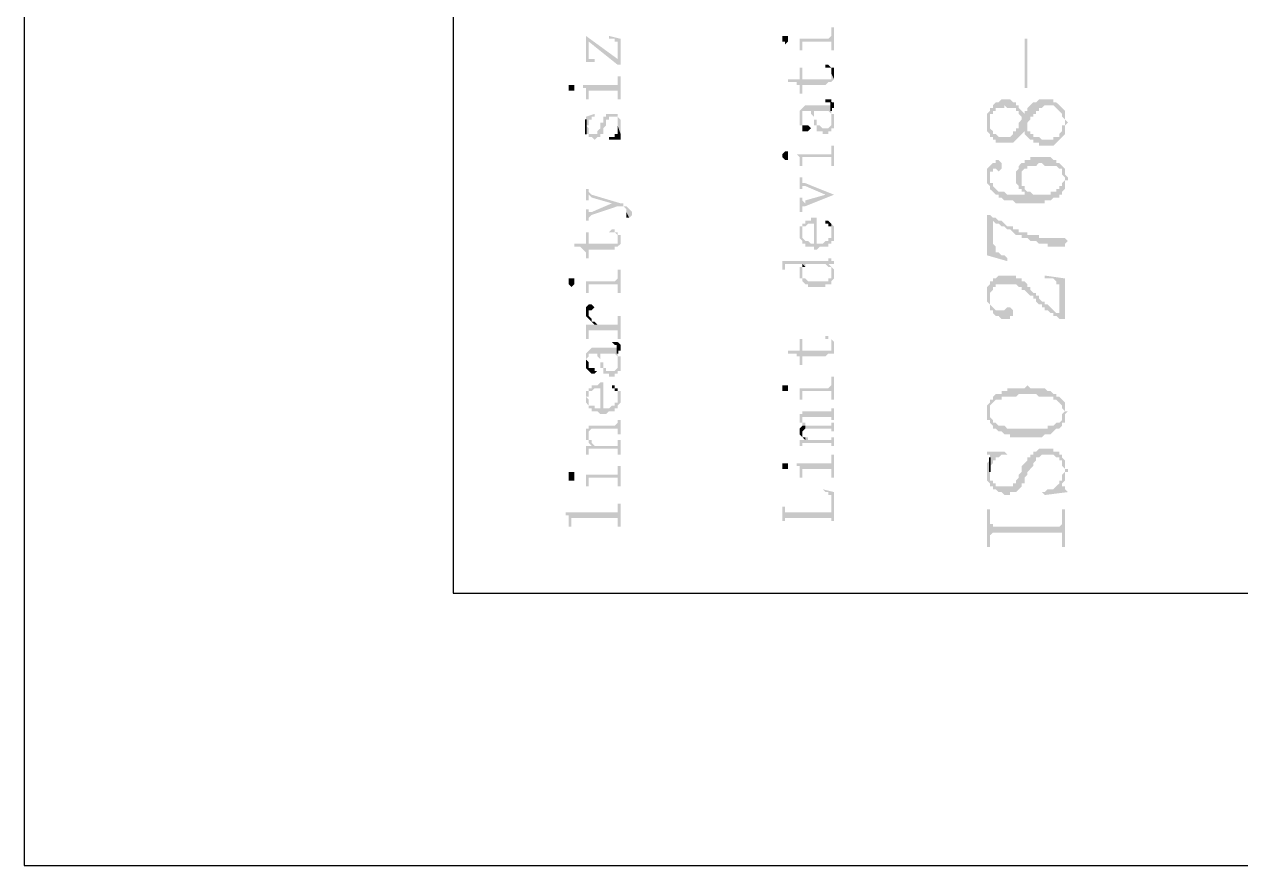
# Model space of a CAD drawing. Header units: inches. Extents: x 3613 to 8393, y -2205 to -794.
# Drawn here: x 7005.62 to 7024.65, y -1550.83 to -1537.68 of the extents above; entities that cross this region are included whole.
import ezdxf

# ---------------------------------------------------------------- set-up
doc = ezdxf.new("R2010")
doc.units = ezdxf.units.IN
doc.header["$MEASUREMENT"] = 0

msp = doc.modelspace()

# ---------------------------------------------------------------- hatches: boundary and pattern name
at = {"transparency": 33554559}
for points in [[(7017.701, -1537.903), (7017.746, -1537.903), (7017.746, -1537.948), (7017.746, -1537.993), (7017.746, -1538.038), (7017.746, -1538.083), (7017.791, -1538.083), (7017.791, -1537.993), (7017.791, -1537.948), (7018.242, -1537.948), (7018.242, -1538.083), (7018.287, -1538.083), (7018.287, -1537.722), (7018.242, -1537.722), (7018.242, -1537.858), (7018.242, -1537.858), (7018.197, -1537.903)], [(7014.406, -1537.858), (7014.451, -1537.948), (7014.902, -1538.309), (7014.902, -1538.219)], [(7014.406, -1537.858), (7014.406, -1538.264), (7014.586, -1538.264), (7014.541, -1538.264), (7014.541, -1538.219), (7014.451, -1538.219), (7014.451, -1538.174), (7014.451, -1537.948)], [(7014.767, -1537.858), (7014.767, -1537.903), (7014.857, -1537.903), (7014.857, -1537.948), (7014.902, -1537.948), (7014.902, -1537.993), (7014.902, -1538.309), (7014.948, -1538.309), (7014.948, -1537.903)], [(7017.475, -1537.903), (7017.475, -1537.948), (7017.52, -1537.948), (7017.52, -1537.993), (7017.52, -1537.993), (7017.565, -1537.948), (7017.565, -1537.903), (7017.565, -1537.858), (7017.475, -1537.858)], [(7021.311, -1538.67), (7021.311, -1537.903), (7021.266, -1537.903), (7021.266, -1538.67)], [(7014.361, -1538.625), (7014.361, -1538.67), (7014.406, -1538.67), (7014.406, -1538.715), (7014.406, -1538.76), (7014.406, -1538.851), (7014.451, -1538.851), (7014.451, -1538.715), (7014.902, -1538.715), (7014.902, -1538.851), (7014.948, -1538.851), (7014.948, -1538.489), (7014.902, -1538.489), (7014.902, -1538.625), (7014.857, -1538.625)], [(7017.565, -1538.535), (7017.565, -1538.58), (7017.701, -1538.58), (7017.701, -1538.625), (7017.746, -1538.625), (7017.746, -1538.67), (7017.746, -1538.76), (7017.791, -1538.76), (7017.791, -1538.625), (7018.152, -1538.625), (7018.197, -1538.58), (7018.242, -1538.58), (7018.287, -1538.535), (7018.242, -1538.444), (7018.242, -1538.489), (7018.242, -1538.535), (7017.791, -1538.535), (7017.791, -1538.354), (7017.746, -1538.354), (7017.746, -1538.535)], [(7018.152, -1538.354), (7018.242, -1538.354), (7018.242, -1538.399), (7018.242, -1538.444), (7018.242, -1538.444), (7018.287, -1538.535), (7018.287, -1538.444), (7018.287, -1538.399), (7018.287, -1538.354), (7018.242, -1538.354), (7018.197, -1538.309), (7018.152, -1538.309)], [(7014.135, -1538.67), (7014.135, -1538.715), (7014.225, -1538.715), (7014.225, -1538.67), (7014.225, -1538.625), (7014.135, -1538.625)], [(7018.152, -1538.851), (7018.152, -1538.896), (7018.242, -1538.896), (7018.242, -1538.986), (7018.287, -1538.986), (7018.287, -1538.941), (7018.287, -1538.896), (7018.242, -1538.896), (7018.242, -1538.851), (7018.197, -1538.851)], [(7020.679, -1539.212), (7020.679, -1539.347), (7020.724, -1539.392), (7020.724, -1539.437), (7020.77, -1539.437), (7020.77, -1539.482), (7020.815, -1539.482), (7020.815, -1539.527), (7021.086, -1539.527), (7021.131, -1539.482), (7021.131, -1539.482), (7021.176, -1539.437), (7021.176, -1539.437), (7021.221, -1539.392), (7021.221, -1539.392), (7021.266, -1539.347), (7021.266, -1539.392), (7021.311, -1539.302), (7021.311, -1539.257), (7021.311, -1539.212), (7021.356, -1539.166), (7021.356, -1539.121), (7021.401, -1539.121), (7021.401, -1539.076), (7021.447, -1539.076), (7021.447, -1539.031), (7021.492, -1539.031), (7021.492, -1538.986), (7021.537, -1538.986), (7021.582, -1538.941), (7021.717, -1538.941), (7021.762, -1538.986), (7021.762, -1538.986), (7021.808, -1539.031), (7021.808, -1539.031), (7021.853, -1539.076), (7021.853, -1539.121), (7021.898, -1539.166), (7021.898, -1539.392), (7021.898, -1539.302), (7021.898, -1539.257), (7021.943, -1539.212), (7021.898, -1539.166), (7021.898, -1539.076), (7021.898, -1539.031), (7021.853, -1538.986), (7021.853, -1538.986), (7021.808, -1538.941), (7021.808, -1538.941), (7021.762, -1538.896), (7021.717, -1538.896), (7021.717, -1538.851), (7021.492, -1538.851), (7021.447, -1538.896), (7021.401, -1538.896), (7021.356, -1538.941), (7021.356, -1538.941), (7021.311, -1538.986), (7021.311, -1539.031), (7021.266, -1539.031), (7021.266, -1539.076), (7021.266, -1539.076), (7021.221, -1539.031), (7021.221, -1539.166), (7021.221, -1539.166), (7021.176, -1539.212), (7021.176, -1539.302), (7021.131, -1539.302), (7021.131, -1539.347), (7021.086, -1539.347), (7021.086, -1539.392), (7021.04, -1539.437), (7020.86, -1539.437), (7020.815, -1539.392), (7020.77, -1539.392), (7020.77, -1539.347), (7020.77, -1539.347), (7020.724, -1539.302), (7020.724, -1539.257), (7020.724, -1539.031), (7020.724, -1539.031), (7020.679, -1539.076), (7020.679, -1539.166)], [(7020.724, -1539.031), (7020.724, -1539.212), (7020.724, -1539.076), (7020.77, -1539.076), (7020.77, -1539.031), (7020.815, -1539.031), (7020.815, -1538.986), (7020.95, -1538.986), (7020.95, -1538.941), (7020.995, -1538.986), (7021.131, -1538.986), (7021.131, -1539.031), (7021.176, -1539.031), (7021.176, -1539.076), (7021.221, -1539.121), (7021.221, -1539.031), (7021.221, -1539.031), (7021.176, -1538.986), (7021.176, -1538.941), (7021.131, -1538.941), (7021.131, -1538.896), (7021.086, -1538.896), (7021.04, -1538.851), (7020.905, -1538.851), (7020.86, -1538.896), (7020.815, -1538.896), (7020.77, -1538.941), (7020.77, -1538.986), (7020.724, -1538.986)], [(7017.746, -1539.121), (7017.746, -1539.166), (7017.746, -1539.212), (7017.746, -1539.257), (7017.791, -1539.257), (7017.791, -1539.121), (7017.791, -1539.076), (7017.791, -1539.031), (7017.926, -1539.031), (7017.926, -1539.076), (7017.926, -1539.076), (7017.971, -1539.121), (7017.971, -1539.166), (7017.971, -1539.031), (7018.197, -1539.031), (7018.242, -1539.076), (7018.242, -1539.121), (7018.242, -1539.166), (7018.242, -1539.212), (7018.287, -1539.076), (7018.242, -1539.076), (7018.242, -1539.031), (7018.242, -1538.941), (7017.836, -1538.941), (7017.791, -1538.986), (7017.791, -1538.986), (7017.746, -1539.031), (7017.746, -1539.076)], [(7017.971, -1539.166), (7017.971, -1539.212), (7017.971, -1539.257), (7018.017, -1539.257), (7018.017, -1539.302), (7018.017, -1539.347), (7018.107, -1539.347), (7018.107, -1539.392), (7018.197, -1539.392), (7018.197, -1539.347), (7018.242, -1539.347), (7018.242, -1539.302), (7018.287, -1539.302), (7018.287, -1539.257), (7018.287, -1539.212), (7018.287, -1539.166), (7018.287, -1539.121), (7018.287, -1539.076), (7018.242, -1539.212), (7018.242, -1539.257), (7018.242, -1539.257), (7018.197, -1539.302), (7018.107, -1539.302), (7018.062, -1539.257), (7018.017, -1539.257), (7018.017, -1539.212), (7018.017, -1539.166), (7017.971, -1539.166), (7017.971, -1539.121), (7017.971, -1539.031), (7017.971, -1539.031)], [(7014.406, -1539.392), (7014.451, -1539.392), (7014.451, -1539.437), (7014.496, -1539.437), (7014.541, -1539.482), (7014.541, -1539.482), (7014.586, -1539.437), (7014.632, -1539.437), (7014.632, -1539.392), (7014.677, -1539.392), (7014.677, -1539.347), (7014.677, -1539.302), (7014.677, -1539.302), (7014.722, -1539.257), (7014.722, -1539.212), (7014.722, -1539.166), (7014.767, -1539.166), (7014.767, -1539.121), (7014.902, -1539.121), (7014.902, -1539.166), (7014.902, -1539.212), (7014.902, -1539.257), (7014.948, -1539.392), (7014.948, -1539.347), (7014.948, -1539.302), (7014.948, -1539.257), (7014.948, -1539.212), (7014.948, -1539.166), (7014.948, -1539.166), (7014.902, -1539.121), (7014.902, -1539.076), (7014.722, -1539.076), (7014.722, -1539.121), (7014.677, -1539.121), (7014.677, -1539.166), (7014.677, -1539.212), (7014.632, -1539.212), (7014.632, -1539.257), (7014.632, -1539.302), (7014.632, -1539.302), (7014.586, -1539.347), (7014.586, -1539.392), (7014.451, -1539.392), (7014.451, -1539.347), (7014.451, -1539.302), (7014.406, -1539.257)], [(7014.406, -1539.121), (7014.406, -1539.392), (7014.406, -1539.257), (7014.451, -1539.257), (7014.451, -1539.212), (7014.451, -1539.166), (7014.496, -1539.166), (7014.496, -1539.121), (7014.541, -1539.121), (7014.541, -1539.076)], [(7017.791, -1539.257), (7017.791, -1539.302), (7017.791, -1539.347), (7017.881, -1539.347), (7017.926, -1539.302), (7017.926, -1539.302), (7017.881, -1539.257), (7017.791, -1539.257), (7017.791, -1539.212), (7017.791, -1539.121)], [(7021.266, -1539.392), (7021.311, -1539.437), (7021.311, -1539.437), (7021.356, -1539.482), (7021.401, -1539.482), (7021.401, -1539.527), (7021.492, -1539.527), (7021.492, -1539.573), (7021.717, -1539.573), (7021.762, -1539.527), (7021.762, -1539.527), (7021.808, -1539.482), (7021.808, -1539.482), (7021.853, -1539.437), (7021.853, -1539.437), (7021.898, -1539.392), (7021.898, -1539.212), (7021.898, -1539.257), (7021.853, -1539.257), (7021.853, -1539.347), (7021.808, -1539.392), (7021.808, -1539.437), (7021.717, -1539.437), (7021.717, -1539.482), (7021.537, -1539.482), (7021.492, -1539.437), (7021.401, -1539.437), (7021.401, -1539.392), (7021.356, -1539.392), (7021.356, -1539.347), (7021.311, -1539.347), (7021.311, -1539.302)], [(7014.767, -1539.437), (7014.767, -1539.482), (7014.948, -1539.482), (7014.948, -1539.437), (7014.948, -1539.392), (7014.902, -1539.257), (7014.902, -1539.302), (7014.902, -1539.347), (7014.902, -1539.392), (7014.857, -1539.392), (7014.857, -1539.437), (7014.812, -1539.437)], [(7017.701, -1539.708), (7017.701, -1539.708), (7017.746, -1539.753), (7017.746, -1539.798), (7017.746, -1539.843), (7017.746, -1539.889), (7017.791, -1539.889), (7017.791, -1539.798), (7017.791, -1539.753), (7018.242, -1539.753), (7018.242, -1539.798), (7018.242, -1539.889), (7018.287, -1539.889), (7018.287, -1539.573), (7018.242, -1539.573), (7018.242, -1539.663), (7018.242, -1539.708), (7018.197, -1539.708)], [(7017.475, -1539.753), (7017.475, -1539.753), (7017.52, -1539.798), (7017.565, -1539.798), (7017.565, -1539.753), (7017.565, -1539.708), (7017.565, -1539.663), (7017.52, -1539.663), (7017.475, -1539.708), (7017.475, -1539.708)], [(7020.724, -1539.889), (7020.724, -1540.069), (7020.724, -1539.979), (7020.77, -1539.979), (7020.77, -1539.934), (7020.815, -1539.934), (7020.86, -1539.979), (7020.86, -1539.979), (7020.905, -1539.934), (7020.905, -1539.843), (7020.905, -1539.843), (7020.86, -1539.798), (7020.815, -1539.798), (7020.815, -1539.843), (7020.77, -1539.843)], [(7021.131, -1540.069), (7021.131, -1540.114), (7021.131, -1540.159), (7021.176, -1540.204), (7021.176, -1540.25), (7021.221, -1540.25), (7021.221, -1540.024), (7021.221, -1539.979), (7021.266, -1539.934), (7021.311, -1539.934), (7021.311, -1539.889), (7021.447, -1539.889), (7021.492, -1539.843), (7021.537, -1539.843), (7021.582, -1539.889), (7021.762, -1539.889), (7021.808, -1539.934), (7021.853, -1539.934), (7021.853, -1540.024), (7021.898, -1540.069), (7021.898, -1540.25), (7021.898, -1540.114), (7021.943, -1540.114), (7021.943, -1540.069), (7021.898, -1540.024), (7021.898, -1539.934), (7021.853, -1539.889), (7021.853, -1539.889), (7021.808, -1539.843), (7021.762, -1539.843), (7021.762, -1539.798), (7021.717, -1539.798), (7021.672, -1539.753), (7021.356, -1539.753), (7021.356, -1539.798), (7021.266, -1539.798), (7021.266, -1539.843), (7021.221, -1539.843), (7021.176, -1539.889), (7021.176, -1539.934), (7021.131, -1539.979), (7021.131, -1540.024)], [(7020.679, -1540.024), (7020.679, -1540.114), (7020.679, -1540.159), (7020.724, -1540.204), (7020.724, -1540.25), (7020.77, -1540.295), (7020.77, -1540.295), (7020.815, -1540.34), (7020.86, -1540.34), (7020.86, -1540.385), (7020.905, -1540.385), (7020.95, -1540.43), (7021.086, -1540.43), (7021.131, -1540.475), (7021.582, -1540.475), (7021.582, -1540.43), (7021.672, -1540.43), (7021.717, -1540.385), (7021.808, -1540.385), (7021.808, -1540.34), (7021.853, -1540.34), (7021.853, -1540.295), (7021.898, -1540.25), (7021.898, -1540.069), (7021.898, -1540.114), (7021.853, -1540.159), (7021.853, -1540.204), (7021.808, -1540.204), (7021.808, -1540.25), (7021.762, -1540.25), (7021.762, -1540.295), (7021.672, -1540.295), (7021.672, -1540.34), (7021.401, -1540.34), (7021.356, -1540.295), (7021.311, -1540.34), (7020.995, -1540.34), (7020.95, -1540.295), (7020.86, -1540.295), (7020.815, -1540.25), (7020.815, -1540.25), (7020.77, -1540.204), (7020.77, -1540.159), (7020.724, -1540.159), (7020.724, -1540.069), (7020.724, -1539.889), (7020.679, -1539.934), (7020.679, -1539.979), (7020.679, -1539.979)], [(7017.746, -1540.069), (7017.746, -1540.25), (7017.791, -1540.25), (7017.791, -1540.204), (7017.836, -1540.204), (7018.152, -1540.34), (7018.287, -1540.34), (7017.836, -1540.159), (7017.791, -1540.159), (7017.791, -1540.114), (7017.791, -1540.069)], [(7021.221, -1540.25), (7021.221, -1540.295), (7021.266, -1540.295), (7021.266, -1540.34), (7021.311, -1540.34), (7021.356, -1540.295), (7021.311, -1540.295), (7021.266, -1540.25), (7021.266, -1540.204), (7021.221, -1540.204), (7021.221, -1540.159), (7021.221, -1540.069)], [(7014.406, -1540.25), (7014.406, -1540.43), (7014.451, -1540.43), (7014.451, -1540.385), (7014.451, -1540.34), (7014.496, -1540.385), (7014.812, -1540.475), (7014.812, -1540.475), (7014.902, -1540.52), (7014.993, -1540.52), (7015.038, -1540.566), (7015.038, -1540.611), (7015.083, -1540.701), (7015.083, -1540.701), (7015.128, -1540.656), (7015.128, -1540.611), (7015.128, -1540.611), (7015.083, -1540.566), (7015.083, -1540.566), (7015.038, -1540.52), (7014.993, -1540.52), (7014.993, -1540.475), (7014.948, -1540.475), (7014.496, -1540.34), (7014.451, -1540.295), (7014.451, -1540.25), (7014.451, -1540.25)], [(7017.746, -1540.385), (7017.746, -1540.611), (7017.791, -1540.611), (7017.791, -1540.566), (7017.791, -1540.52), (7017.836, -1540.52), (7018.287, -1540.34), (7018.152, -1540.34), (7017.836, -1540.43), (7017.836, -1540.475), (7017.791, -1540.43), (7017.791, -1540.385)], [(7014.406, -1540.566), (7014.406, -1540.746), (7014.451, -1540.746), (7014.451, -1540.701), (7014.451, -1540.701), (7014.496, -1540.656), (7014.902, -1540.52), (7014.812, -1540.475), (7014.496, -1540.611), (7014.451, -1540.611), (7014.451, -1540.566), (7014.451, -1540.566)], [(7015.038, -1540.656), (7015.038, -1540.701), (7015.083, -1540.701), (7015.038, -1540.611)], [(7017.746, -1540.836), (7017.791, -1540.927), (7017.791, -1540.881), (7017.791, -1540.836), (7017.836, -1540.836), (7017.881, -1540.791), (7017.971, -1540.791), (7017.971, -1541.197), (7018.017, -1541.197), (7018.062, -1541.152), (7018.197, -1541.152), (7018.197, -1541.107), (7018.242, -1541.107), (7018.242, -1541.062), (7018.287, -1541.062), (7018.287, -1541.017), (7018.287, -1540.972), (7018.287, -1540.927), (7018.287, -1540.881), (7018.287, -1540.836), (7018.287, -1540.836), (7018.242, -1540.791), (7018.242, -1540.927), (7018.242, -1540.972), (7018.242, -1541.017), (7018.197, -1541.017), (7018.197, -1541.062), (7018.152, -1541.062), (7018.107, -1541.107), (7018.017, -1541.107), (7018.017, -1540.701), (7017.926, -1540.701), (7017.926, -1540.746), (7017.836, -1540.746), (7017.836, -1540.791), (7017.791, -1540.791), (7017.791, -1540.836)], [(7018.152, -1540.746), (7018.152, -1540.791), (7018.197, -1540.791), (7018.197, -1540.836), (7018.242, -1540.836), (7018.242, -1540.881), (7018.242, -1540.927), (7018.242, -1540.791), (7018.242, -1540.791), (7018.197, -1540.746)], [(7020.679, -1540.656), (7020.679, -1541.288), (7020.995, -1541.378), (7020.995, -1541.333), (7020.95, -1541.288), (7020.905, -1541.288), (7020.86, -1541.243), (7020.815, -1541.243), (7020.815, -1541.152), (7020.77, -1541.107), (7020.77, -1540.701), (7020.724, -1540.656)], [(7020.77, -1540.701), (7020.77, -1540.746), (7020.815, -1540.791), (7020.86, -1540.791), (7020.905, -1540.836), (7020.95, -1540.836), (7020.995, -1540.881), (7021.04, -1540.881), (7021.086, -1540.927), (7021.086, -1540.927), (7021.131, -1540.972), (7021.221, -1540.972), (7021.221, -1541.017), (7021.311, -1541.017), (7021.356, -1541.062), (7021.447, -1541.062), (7021.492, -1541.107), (7021.627, -1541.107), (7021.627, -1541.152), (7021.898, -1541.152), (7021.898, -1541.107), (7021.943, -1541.062), (7021.898, -1541.017), (7021.492, -1541.017), (7021.492, -1540.972), (7021.311, -1540.972), (7021.311, -1540.927), (7021.176, -1540.927), (7021.176, -1540.881), (7021.086, -1540.881), (7021.086, -1540.836), (7020.995, -1540.836), (7020.95, -1540.791), (7020.95, -1540.791), (7020.905, -1540.746), (7020.86, -1540.746), (7020.815, -1540.701)], [(7014.225, -1541.107), (7014.225, -1541.152), (7014.316, -1541.152), (7014.361, -1541.197), (7014.361, -1541.197), (7014.406, -1541.243), (7014.406, -1541.333), (7014.451, -1541.333), (7014.451, -1541.197), (7014.857, -1541.197), (7014.857, -1541.152), (7014.902, -1541.152), (7014.902, -1541.017), (7014.902, -1541.062), (7014.902, -1541.107), (7014.451, -1541.107), (7014.451, -1540.927), (7014.406, -1540.927), (7014.406, -1541.107)], [(7014.767, -1540.927), (7014.857, -1540.927), (7014.902, -1540.972), (7014.902, -1541.017), (7014.902, -1541.152), (7014.948, -1541.107), (7014.948, -1541.062), (7014.948, -1540.972), (7014.902, -1540.972), (7014.902, -1540.927), (7014.857, -1540.927), (7014.857, -1540.881), (7014.812, -1540.881)], [(7017.746, -1540.927), (7017.746, -1540.972), (7017.746, -1541.017), (7017.746, -1541.017), (7017.791, -1541.062), (7017.791, -1541.107), (7017.836, -1541.107), (7017.836, -1541.152), (7017.971, -1541.152), (7017.971, -1541.197), (7017.971, -1541.107), (7017.926, -1541.107), (7017.881, -1541.062), (7017.836, -1541.062), (7017.791, -1541.017), (7017.791, -1540.972), (7017.791, -1540.927), (7017.746, -1540.836), (7017.746, -1540.881)], [(7017.43, -1541.378), (7017.475, -1541.378), (7017.475, -1541.423), (7017.475, -1541.513), (7017.52, -1541.513), (7017.52, -1541.468), (7017.52, -1541.423), (7017.791, -1541.423), (7017.836, -1541.468), (7017.836, -1541.423), (7018.152, -1541.423), (7018.197, -1541.468), (7018.197, -1541.423), (7018.287, -1541.423), (7018.287, -1541.378), (7018.242, -1541.378), (7018.242, -1541.333), (7018.242, -1541.288), (7018.242, -1541.333), (7018.197, -1541.333), (7018.197, -1541.378)], [(7014.361, -1541.694), (7014.406, -1541.694), (7014.406, -1541.739), (7014.406, -1541.829), (7014.406, -1541.874), (7014.451, -1541.874), (7014.451, -1541.784), (7014.451, -1541.739), (7014.902, -1541.739), (7014.902, -1541.874), (7014.948, -1541.874), (7014.948, -1541.513), (7014.902, -1541.513), (7014.902, -1541.649), (7014.902, -1541.649), (7014.857, -1541.694)], [(7017.746, -1541.558), (7017.746, -1541.604), (7017.746, -1541.649), (7017.791, -1541.649), (7017.791, -1541.694), (7017.791, -1541.694), (7017.836, -1541.739), (7017.881, -1541.739), (7017.881, -1541.784), (7018.152, -1541.784), (7018.152, -1541.739), (7018.242, -1541.739), (7018.242, -1541.694), (7018.242, -1541.558), (7018.242, -1541.604), (7018.242, -1541.649), (7018.197, -1541.649), (7018.197, -1541.694), (7017.881, -1541.694), (7017.836, -1541.649), (7017.791, -1541.649), (7017.791, -1541.604), (7017.791, -1541.468), (7017.746, -1541.468), (7017.746, -1541.513)], [(7017.791, -1541.468), (7017.791, -1541.558), (7017.791, -1541.513), (7017.791, -1541.468), (7017.836, -1541.468), (7017.791, -1541.423), (7017.791, -1541.423)], [(7018.197, -1541.468), (7018.242, -1541.468), (7018.242, -1541.513), (7018.242, -1541.558), (7018.242, -1541.694), (7018.287, -1541.649), (7018.287, -1541.604), (7018.287, -1541.558), (7018.287, -1541.513), (7018.287, -1541.513), (7018.242, -1541.468), (7018.242, -1541.468), (7018.197, -1541.423), (7018.197, -1541.423)], [(7014.135, -1541.694), (7014.135, -1541.739), (7014.135, -1541.739), (7014.18, -1541.784), (7014.18, -1541.784), (7014.225, -1541.739), (7014.225, -1541.694), (7014.225, -1541.649), (7014.135, -1541.649)], [(7020.679, -1541.919), (7020.679, -1542.01), (7020.679, -1542.01), (7020.724, -1542.055), (7020.724, -1542.1), (7020.724, -1541.919), (7020.724, -1541.874), (7020.77, -1541.829), (7020.77, -1541.784), (7020.815, -1541.784), (7020.815, -1541.739), (7021.131, -1541.739), (7021.176, -1541.784), (7021.221, -1541.784), (7021.221, -1541.829), (7021.266, -1541.829), (7021.311, -1541.874), (7021.311, -1541.874), (7021.356, -1541.919), (7021.401, -1541.919), (7021.401, -1541.965), (7021.447, -1541.965), (7021.447, -1542.01), (7021.492, -1542.055), (7021.537, -1542.055), (7021.537, -1542.1), (7021.582, -1542.1), (7021.582, -1542.145), (7021.627, -1542.145), (7021.672, -1542.19), (7021.717, -1542.19), (7021.717, -1542.235), (7021.762, -1542.235), (7021.808, -1542.281), (7021.808, -1542.19), (7021.762, -1542.19), (7021.717, -1542.145), (7021.717, -1542.145), (7021.672, -1542.1), (7021.627, -1542.055), (7021.582, -1542.055), (7021.582, -1542.01), (7021.537, -1542.01), (7021.492, -1541.965), (7021.492, -1541.919), (7021.447, -1541.919), (7021.447, -1541.874), (7021.401, -1541.874), (7021.356, -1541.829), (7021.356, -1541.784), (7021.311, -1541.784), (7021.311, -1541.739), (7021.266, -1541.694), (7021.221, -1541.694), (7021.221, -1541.649), (7021.131, -1541.649), (7021.131, -1541.604), (7020.86, -1541.604), (7020.815, -1541.649), (7020.77, -1541.649), (7020.77, -1541.694), (7020.724, -1541.694), (7020.724, -1541.739), (7020.724, -1541.739), (7020.679, -1541.784), (7020.679, -1541.829), (7020.679, -1541.874)], [(7021.582, -1541.604), (7021.582, -1541.649), (7021.717, -1541.649), (7021.762, -1541.694), (7021.762, -1541.739), (7021.808, -1541.739), (7021.808, -1542.281), (7021.898, -1542.281), (7021.898, -1541.649)], [(7014.406, -1542.145), (7014.406, -1542.19), (7014.406, -1542.235), (7014.406, -1542.235), (7014.451, -1542.281), (7014.451, -1542.19), (7014.451, -1542.145), (7014.496, -1542.145), (7014.541, -1542.1), (7014.541, -1542.1), (7014.496, -1542.055), (7014.451, -1542.055), (7014.406, -1542.1)], [(7020.724, -1542.1), (7020.724, -1542.145), (7020.77, -1542.145), (7020.77, -1542.19), (7020.77, -1542.19), (7020.815, -1542.235), (7020.86, -1542.235), (7020.905, -1542.281), (7021.04, -1542.281), (7021.04, -1542.235), (7021.086, -1542.235), (7021.086, -1542.145), (7021.086, -1542.145), (7021.04, -1542.1), (7020.995, -1542.1), (7020.95, -1542.145), (7020.815, -1542.145), (7020.77, -1542.1), (7020.77, -1542.1), (7020.724, -1542.055), (7020.724, -1542.01), (7020.724, -1541.965)], [(7014.406, -1542.371), (7014.406, -1542.416), (7014.406, -1542.461), (7014.406, -1542.506), (7014.406, -1542.596), (7014.451, -1542.596), (7014.451, -1542.461), (7014.902, -1542.461), (7014.902, -1542.596), (7014.948, -1542.596), (7014.948, -1542.235), (7014.902, -1542.235), (7014.902, -1542.326), (7014.902, -1542.371), (7014.541, -1542.371)], [(7014.451, -1542.281), (7014.451, -1542.281), (7014.496, -1542.326), (7014.496, -1542.326), (7014.541, -1542.371), (7014.586, -1542.371), (7014.541, -1542.326), (7014.496, -1542.326), (7014.496, -1542.281), (7014.496, -1542.281), (7014.451, -1542.235), (7014.451, -1542.19), (7014.451, -1542.19)], [(7014.812, -1542.642), (7014.812, -1542.642), (7014.857, -1542.687), (7014.902, -1542.687), (7014.902, -1542.777), (7014.948, -1542.777), (7014.948, -1542.732), (7014.948, -1542.687), (7014.948, -1542.687), (7014.902, -1542.642), (7014.857, -1542.642)], [(7017.565, -1542.777), (7017.565, -1542.822), (7017.701, -1542.822), (7017.701, -1542.867), (7017.746, -1542.867), (7017.746, -1542.912), (7017.746, -1543.003), (7017.791, -1543.003), (7017.791, -1542.867), (7018.152, -1542.867), (7018.197, -1542.822), (7018.287, -1542.822), (7018.242, -1542.687), (7018.242, -1542.732), (7018.242, -1542.777), (7017.791, -1542.777), (7017.791, -1542.596), (7017.746, -1542.596), (7017.746, -1542.777)], [(7018.152, -1542.596), (7018.242, -1542.596), (7018.242, -1542.642), (7018.242, -1542.687), (7018.242, -1542.687), (7018.287, -1542.822), (7018.287, -1542.777), (7018.287, -1542.732), (7018.287, -1542.642), (7018.287, -1542.642), (7018.242, -1542.596), (7018.197, -1542.596), (7018.197, -1542.551), (7018.152, -1542.551)], [(7014.406, -1542.912), (7014.406, -1542.958), (7014.406, -1543.003), (7014.406, -1543.048), (7014.406, -1542.912), (7014.406, -1542.912), (7014.451, -1542.867), (7014.451, -1542.822), (7014.586, -1542.822), (7014.586, -1542.867), (7014.586, -1542.867), (7014.632, -1542.912), (7014.632, -1542.958), (7014.632, -1542.822), (7014.857, -1542.822), (7014.902, -1542.867), (7014.902, -1542.912), (7014.902, -1542.958), (7014.902, -1543.003), (7014.902, -1542.867), (7014.902, -1542.822), (7014.902, -1542.732), (7014.496, -1542.732), (7014.451, -1542.777), (7014.451, -1542.777), (7014.406, -1542.822), (7014.406, -1542.867)], [(7014.632, -1542.958), (7014.632, -1543.003), (7014.632, -1543.048), (7014.677, -1543.048), (7014.677, -1543.093), (7014.677, -1543.138), (7014.767, -1543.138), (7014.767, -1543.183), (7014.857, -1543.183), (7014.857, -1543.138), (7014.902, -1543.138), (7014.902, -1543.093), (7014.948, -1543.093), (7014.948, -1543.048), (7014.948, -1543.003), (7014.948, -1542.912), (7014.948, -1542.867), (7014.902, -1542.867), (7014.902, -1543.003), (7014.902, -1543.048), (7014.902, -1543.048), (7014.857, -1543.093), (7014.722, -1543.093), (7014.722, -1543.048), (7014.677, -1543.048), (7014.677, -1543.003), (7014.677, -1542.958), (7014.632, -1542.958), (7014.632, -1542.912), (7014.632, -1542.822), (7014.632, -1542.822)], [(7014.406, -1543.048), (7014.451, -1543.093), (7014.451, -1543.093), (7014.496, -1543.138), (7014.541, -1543.138), (7014.586, -1543.093), (7014.541, -1543.093), (7014.541, -1543.048), (7014.451, -1543.048), (7014.451, -1543.003), (7014.451, -1542.958), (7014.406, -1542.912)], [(7017.701, -1543.364), (7017.746, -1543.364), (7017.746, -1543.409), (7017.746, -1543.499), (7017.746, -1543.544), (7017.791, -1543.544), (7017.791, -1543.454), (7017.791, -1543.409), (7018.242, -1543.409), (7018.242, -1543.544), (7018.287, -1543.544), (7018.287, -1543.183), (7018.242, -1543.183), (7018.242, -1543.319), (7018.242, -1543.319), (7018.197, -1543.364)], [(7014.406, -1543.409), (7014.406, -1543.499), (7014.451, -1543.499), (7014.451, -1543.454), (7014.451, -1543.409), (7014.496, -1543.409), (7014.541, -1543.364), (7014.632, -1543.364), (7014.632, -1543.77), (7014.722, -1543.77), (7014.767, -1543.725), (7014.857, -1543.725), (7014.857, -1543.68), (7014.902, -1543.68), (7014.902, -1543.635), (7014.902, -1543.635), (7014.948, -1543.589), (7014.948, -1543.544), (7014.948, -1543.499), (7014.948, -1543.454), (7014.948, -1543.409), (7014.902, -1543.409), (7014.902, -1543.364), (7014.902, -1543.499), (7014.902, -1543.544), (7014.902, -1543.589), (7014.857, -1543.589), (7014.857, -1543.635), (7014.812, -1543.635), (7014.767, -1543.68), (7014.677, -1543.68), (7014.677, -1543.273), (7014.632, -1543.273), (7014.586, -1543.319), (7014.496, -1543.319), (7014.496, -1543.364), (7014.451, -1543.364), (7014.451, -1543.409)], [(7014.406, -1543.499), (7014.406, -1543.544), (7014.406, -1543.589), (7014.406, -1543.589), (7014.451, -1543.635), (7014.451, -1543.68), (7014.496, -1543.68), (7014.496, -1543.725), (7014.586, -1543.725), (7014.632, -1543.77), (7014.632, -1543.68), (7014.541, -1543.68), (7014.541, -1543.635), (7014.451, -1543.635), (7014.451, -1543.589), (7014.451, -1543.544), (7014.451, -1543.544), (7014.406, -1543.499), (7014.406, -1543.409), (7014.406, -1543.454)], [(7014.767, -1543.319), (7014.812, -1543.319), (7014.812, -1543.364), (7014.857, -1543.364), (7014.857, -1543.409), (7014.902, -1543.409), (7014.902, -1543.454), (7014.902, -1543.499), (7014.902, -1543.364), (7014.857, -1543.364), (7014.857, -1543.319), (7014.812, -1543.319)], [(7017.475, -1543.364), (7017.475, -1543.409), (7017.565, -1543.409), (7017.565, -1543.364), (7017.565, -1543.319), (7017.475, -1543.319)], [(7020.724, -1543.589), (7020.724, -1543.725), (7020.724, -1543.68), (7020.724, -1543.635), (7020.77, -1543.589), (7020.77, -1543.589), (7020.815, -1543.544), (7020.905, -1543.544), (7020.905, -1543.499), (7021.131, -1543.499), (7021.176, -1543.454), (7021.447, -1543.454), (7021.492, -1543.499), (7021.717, -1543.499), (7021.717, -1543.544), (7021.762, -1543.544), (7021.808, -1543.589), (7021.808, -1543.589), (7021.853, -1543.635), (7021.853, -1543.68), (7021.898, -1543.725), (7021.898, -1543.589), (7021.853, -1543.544), (7021.853, -1543.544), (7021.808, -1543.499), (7021.762, -1543.499), (7021.762, -1543.454), (7021.717, -1543.454), (7021.672, -1543.409), (7021.627, -1543.409), (7021.582, -1543.364), (7021.356, -1543.364), (7021.311, -1543.319), (7021.266, -1543.364), (7020.995, -1543.364), (7020.995, -1543.409), (7020.905, -1543.409), (7020.905, -1543.454), (7020.815, -1543.454), (7020.77, -1543.499), (7020.77, -1543.544), (7020.724, -1543.544)], [(7020.679, -1543.725), (7020.679, -1543.86), (7020.724, -1543.86), (7020.724, -1543.905), (7020.724, -1543.905), (7020.77, -1543.95), (7020.77, -1543.996), (7020.815, -1543.996), (7020.86, -1544.041), (7020.905, -1544.041), (7020.95, -1544.086), (7021.04, -1544.086), (7021.04, -1544.131), (7021.537, -1544.131), (7021.582, -1544.086), (7021.672, -1544.086), (7021.717, -1544.041), (7021.717, -1544.041), (7021.762, -1543.996), (7021.808, -1543.996), (7021.853, -1543.95), (7021.853, -1543.905), (7021.898, -1543.905), (7021.898, -1543.815), (7021.898, -1543.77), (7021.943, -1543.725), (7021.898, -1543.725), (7021.898, -1543.635), (7021.898, -1543.589), (7021.898, -1543.725), (7021.898, -1543.725), (7021.853, -1543.77), (7021.853, -1543.815), (7021.853, -1543.86), (7021.808, -1543.905), (7021.762, -1543.905), (7021.717, -1543.95), (7021.627, -1543.95), (7021.627, -1543.996), (7020.995, -1543.996), (7020.95, -1543.95), (7020.86, -1543.95), (7020.815, -1543.905), (7020.77, -1543.905), (7020.77, -1543.86), (7020.724, -1543.815), (7020.724, -1543.589), (7020.724, -1543.589), (7020.679, -1543.635)], [(7017.746, -1543.815), (7017.746, -1543.86), (7017.746, -1543.905), (7017.791, -1543.905), (7017.791, -1543.95), (7017.836, -1543.95), (7017.836, -1543.996), (7018.242, -1543.996), (7018.242, -1544.041), (7018.287, -1544.041), (7018.287, -1543.905), (7018.242, -1543.905), (7018.242, -1543.95), (7017.836, -1543.95), (7017.836, -1543.905), (7017.791, -1543.905), (7017.791, -1543.86), (7017.791, -1543.77), (7017.746, -1543.77)], [(7017.791, -1543.77), (7017.791, -1543.86), (7017.791, -1543.815), (7018.242, -1543.815), (7018.242, -1543.86), (7018.287, -1543.86), (7018.287, -1543.68), (7018.242, -1543.68), (7018.242, -1543.725), (7017.791, -1543.725)], [(7014.406, -1544.086), (7014.406, -1544.131), (7014.406, -1544.176), (7014.451, -1544.176), (7014.451, -1544.221), (7014.451, -1544.221), (7014.496, -1544.266), (7014.496, -1544.221), (7014.496, -1544.176), (7014.451, -1544.176), (7014.451, -1544.131), (7014.451, -1543.996), (7014.406, -1543.996), (7014.406, -1544.041), (7014.406, -1544.041)], [(7014.451, -1543.996), (7014.451, -1544.086), (7014.451, -1544.041), (7014.451, -1544.041), (7014.496, -1543.996), (7014.902, -1543.996), (7014.902, -1544.086), (7014.948, -1544.086), (7014.948, -1543.86), (7014.902, -1543.86), (7014.902, -1543.905), (7014.902, -1543.905), (7014.857, -1543.95), (7014.451, -1543.95)], [(7017.746, -1544.041), (7017.746, -1544.086), (7017.746, -1544.086), (7017.791, -1544.131), (7017.791, -1544.041), (7017.791, -1544.041), (7017.836, -1543.996), (7017.836, -1543.95), (7017.791, -1543.95), (7017.746, -1543.996), (7017.746, -1543.996)], [(7014.406, -1544.266), (7014.406, -1544.311), (7014.406, -1544.357), (7014.406, -1544.402), (7014.451, -1544.402), (7014.451, -1544.357), (7014.451, -1544.311), (7014.902, -1544.311), (7014.902, -1544.357), (7014.902, -1544.402), (7014.948, -1544.402), (7014.948, -1544.176), (7014.902, -1544.176), (7014.902, -1544.221), (7014.902, -1544.266), (7014.541, -1544.266), (7014.496, -1544.221), (7014.496, -1544.266)], [(7017.746, -1544.176), (7017.746, -1544.221), (7017.746, -1544.266), (7017.791, -1544.266), (7017.791, -1544.221), (7018.242, -1544.221), (7018.242, -1544.266), (7018.287, -1544.266), (7018.287, -1544.131), (7018.242, -1544.131), (7018.242, -1544.176), (7017.881, -1544.176), (7017.881, -1544.131), (7017.836, -1544.131), (7017.836, -1544.176)], [(7017.791, -1544.131), (7017.791, -1544.131), (7017.836, -1544.176), (7017.836, -1544.131), (7017.791, -1544.131), (7017.791, -1544.086), (7017.791, -1544.041)], [(7020.679, -1544.673), (7020.679, -1544.808), (7020.679, -1544.808), (7020.724, -1544.853), (7020.724, -1544.898), (7020.77, -1544.898), (7020.77, -1544.943), (7020.815, -1544.943), (7020.86, -1544.988), (7020.905, -1544.988), (7020.95, -1545.034), (7021.04, -1545.034), (7021.04, -1544.988), (7021.131, -1544.988), (7021.176, -1544.943), (7021.176, -1544.943), (7021.221, -1544.898), (7021.221, -1544.853), (7021.266, -1544.853), (7021.266, -1544.763), (7021.311, -1544.718), (7021.311, -1544.673), (7021.356, -1544.627), (7021.356, -1544.627), (7021.401, -1544.582), (7021.401, -1544.537), (7021.401, -1544.537), (7021.447, -1544.492), (7021.447, -1544.447), (7021.492, -1544.447), (7021.537, -1544.402), (7021.717, -1544.402), (7021.762, -1544.447), (7021.808, -1544.447), (7021.808, -1544.492), (7021.853, -1544.492), (7021.853, -1544.582), (7021.898, -1544.627), (7021.898, -1544.808), (7021.898, -1544.763), (7021.898, -1544.673), (7021.943, -1544.673), (7021.943, -1544.627), (7021.898, -1544.627), (7021.898, -1544.492), (7021.898, -1544.492), (7021.853, -1544.447), (7021.853, -1544.402), (7021.808, -1544.402), (7021.808, -1544.357), (7021.717, -1544.357), (7021.717, -1544.311), (7021.492, -1544.311), (7021.447, -1544.357), (7021.401, -1544.357), (7021.401, -1544.402), (7021.356, -1544.402), (7021.356, -1544.447), (7021.311, -1544.447), (7021.311, -1544.492), (7021.266, -1544.537), (7021.266, -1544.537), (7021.221, -1544.582), (7021.221, -1544.673), (7021.176, -1544.718), (7021.176, -1544.763), (7021.131, -1544.808), (7021.131, -1544.853), (7021.086, -1544.853), (7021.086, -1544.898), (7020.815, -1544.898), (7020.815, -1544.853), (7020.77, -1544.853), (7020.77, -1544.808), (7020.724, -1544.808), (7020.724, -1544.492), (7020.679, -1544.537), (7020.679, -1544.582), (7020.679, -1544.627)], [(7020.679, -1544.357), (7020.679, -1544.402), (7020.724, -1544.402), (7020.724, -1544.627), (7020.724, -1544.582), (7020.77, -1544.537), (7020.77, -1544.492), (7020.815, -1544.492), (7020.815, -1544.447), (7020.86, -1544.447), (7020.905, -1544.402), (7020.995, -1544.402), (7020.95, -1544.357)], [(7014.361, -1544.718), (7014.406, -1544.718), (7014.406, -1544.763), (7014.406, -1544.808), (7014.406, -1544.853), (7014.406, -1544.898), (7014.451, -1544.898), (7014.451, -1544.808), (7014.451, -1544.763), (7014.902, -1544.763), (7014.902, -1544.808), (7014.902, -1544.898), (7014.948, -1544.898), (7014.948, -1544.582), (7014.902, -1544.582), (7014.902, -1544.673), (7014.902, -1544.718), (7014.857, -1544.718)], [(7017.475, -1544.582), (7017.475, -1544.627), (7017.565, -1544.627), (7017.565, -1544.582), (7017.565, -1544.537), (7017.475, -1544.537)], [(7017.701, -1544.537), (7017.701, -1544.582), (7017.746, -1544.582), (7017.746, -1544.627), (7017.746, -1544.673), (7017.746, -1544.763), (7017.791, -1544.763), (7017.791, -1544.627), (7018.242, -1544.627), (7018.242, -1544.763), (7018.287, -1544.763), (7018.287, -1544.402), (7018.242, -1544.402), (7018.242, -1544.537), (7018.197, -1544.537)], [(7014.135, -1544.718), (7014.135, -1544.763), (7014.135, -1544.808), (7014.225, -1544.808), (7014.225, -1544.763), (7014.225, -1544.718), (7014.225, -1544.673), (7014.135, -1544.673)], [(7021.537, -1544.988), (7021.582, -1545.034), (7021.943, -1544.988), (7021.898, -1544.943), (7021.898, -1544.898), (7021.853, -1544.898), (7021.853, -1544.718), (7021.853, -1544.808), (7021.808, -1544.808), (7021.808, -1544.853), (7021.808, -1544.853), (7021.762, -1544.898), (7021.762, -1544.898), (7021.717, -1544.943), (7021.627, -1544.943), (7021.582, -1544.988)], [(7021.853, -1544.718), (7021.853, -1544.898), (7021.853, -1544.853), (7021.898, -1544.808), (7021.898, -1544.627), (7021.898, -1544.673)], [(7018.107, -1544.943), (7018.107, -1544.943), (7018.152, -1544.988), (7018.197, -1544.988), (7018.197, -1545.034), (7018.242, -1545.034), (7018.242, -1545.079), (7018.242, -1545.124), (7018.242, -1545.44), (7018.287, -1545.44), (7018.287, -1544.988)], [(7014.09, -1545.304), (7014.09, -1545.35), (7014.135, -1545.35), (7014.135, -1545.395), (7014.135, -1545.44), (7014.135, -1545.53), (7014.18, -1545.53), (7014.18, -1545.395), (7014.902, -1545.395), (7014.902, -1545.53), (7014.948, -1545.53), (7014.948, -1545.169), (7014.902, -1545.169), (7014.902, -1545.259), (7014.902, -1545.304), (7014.857, -1545.304)], [(7017.475, -1545.214), (7017.475, -1545.44), (7017.52, -1545.44), (7017.52, -1545.395), (7018.242, -1545.395), (7018.242, -1545.44), (7018.242, -1545.259), (7018.242, -1545.304), (7017.52, -1545.304), (7017.52, -1545.214)], [(7020.679, -1545.259), (7020.679, -1545.846), (7020.724, -1545.846), (7020.724, -1545.665), (7020.724, -1545.665), (7020.77, -1545.62), (7021.853, -1545.62), (7021.853, -1545.665), (7021.853, -1545.846), (7021.898, -1545.846), (7021.898, -1545.259), (7021.853, -1545.259), (7021.853, -1545.44), (7021.853, -1545.485), (7021.853, -1545.485), (7021.808, -1545.53), (7020.77, -1545.53), (7020.77, -1545.485), (7020.724, -1545.485), (7020.724, -1545.259)]]:
    msp.add_hatch(color=256, dxfattribs=at).paths.add_polyline_path(points)

# ---------------------------------------------------------------- linework, layer by layer
for p, q in [((7012.33, -1259.827), (7012.33, -1546.568)), ((7012.33, -1546.568), (7421.585, -1546.568))]:
    msp.add_line(p, q)
for points in [[(7425.623, -1550.827), (7425.623, -1253.827), (7005.623, -1253.827), (7005.623, -1550.827)], [(7018.242, -1538.941), (7018.242, -1539.031), (7018.242, -1538.896), (7018.242, -1538.941)], [(7014.406, -1539.302), (7014.406, -1539.347), (7014.406, -1539.392), (7014.406, -1539.166), (7014.406, -1539.212), (7014.406, -1539.257)], [(7014.902, -1542.732), (7014.902, -1542.822), (7014.902, -1542.687), (7014.902, -1542.732)], [(7020.724, -1544.492), (7020.724, -1544.673), (7020.724, -1544.627), (7020.724, -1544.447), (7020.724, -1544.447)]]:
    msp.add_lwpolyline(points, close=True)

doc.saveas('drawing.dxf')
